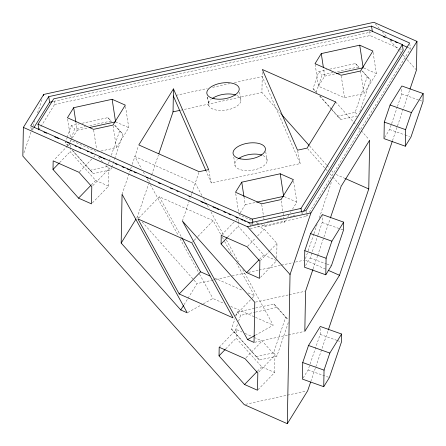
<?xml version="1.0" encoding="UTF-8"?>
<svg xmlns="http://www.w3.org/2000/svg" width="446" height="446" viewBox="0 0 446 446"><rect width="100%" height="100%" fill="white"/><g stroke="black" fill="none" stroke-linecap="round" stroke-linejoin="round"><path stroke-width="0.33" stroke-dasharray="2.23 1.67" d="M92.428 202.885L108.59 186.149L95.661 180.418L70.117 151.746L70.189 147.771M70.2 147.113L70.273 143.138L54.117 159.874M108.59 186.149L108.908 168.934L105.256 164.836M257.983 389.754L274.619 372.527L261.69 366.802L236.146 338.124L236.302 329.516L241.977 332.036M260.509 277.367L276.665 260.631L263.737 254.906L238.197 226.228L238.27 222.259M238.281 221.595L238.354 217.626M281.153 114.031L261.919 92.439L262.293 72.04M274.619 372.527L274.931 355.311L262.159 340.978L254.594 337.622M276.721 257.877L276.983 243.421L264.21 229.082L256.645 225.726M310.087 364.053L320.139 334.411L320.25 328.451M317.942 235.031L322.19 222.515L322.324 215.234M397.458 106.449L401.707 93.933L401.813 87.974M23.95 152.816L31.515 130.511M31.738 129.858L32.848 126.575M33.071 125.923L34.855 120.671M37.52 112.799L42.197 99.029M68.205 145.848L65.423 142.726L66.984 138.126M67.207 137.468L71.215 125.649L79.355 123.871M69.86 142.781L68.745 146.065L65.423 142.726M70.078 142.123L71.193 138.84M71.416 138.182L74.538 128.989L85.387 126.619M108.456 163.816L109.125 161.842M109.348 161.184L110.469 157.89M111.361 155.253L119.628 130.879L114.187 124.774M71.912 150.007L93.303 173.633L110.881 169.792L111.556 167.819M111.779 167.161L114.46 159.255M114.683 158.598L122.951 134.218L114.332 124.551M122.065 194.283L130.455 169.547M130.678 168.895L131.341 166.943M132.222 164.334L138.36 146.238M136.76 217.854L137.485 216.684L148.596 183.925M148.813 183.267L149.928 179.994M150.151 179.337L151.484 175.406M151.707 174.754L158.369 155.096M182.403 221.021L190.13 198.236M191.016 195.632L191.674 193.681M191.897 193.029L198.916 172.334M288.306 322.575L276.91 356.176L259.332 360.017L231.452 329.103L235.014 318.595M235.906 315.969L237.244 312.027L254.878 308.175M316.721 92.785L313.02 88.626L318.806 71.55L326.946 69.771M259.332 360.017L234.774 332.443L237.668 323.907M238.56 321.282L240.561 315.372L254.805 312.256M332.978 72.52L322.129 74.889L316.337 91.965L313.02 88.626M305.454 258.686L307.913 251.438M308.136 250.78L313.722 234.306M313.951 233.648L317.078 224.422M319.314 217.832L331.83 180.925M256.01 356.672L273.593 352.831L285.657 317.262L273.866 304.027L255.558 308.03M332.014 109.95L337.577 116.194L355.155 112.353L367.22 76.779L361.778 70.674M305.538 265.504L310.126 258.089L317.719 235.689M359.816 111.74L370.542 80.118L361.929 70.451M313.164 268.754L317.413 256.227M317.636 255.564L330.157 218.646M303.135 377.974L308.075 369.985L309.864 364.711M384.697 137.491L389.637 129.502L391.426 124.233M391.649 123.575L397.235 107.107M310.829 381.492L328.055 330.692M392.502 140.685L409.735 89.88M32.279 130.277L33.723 127.941M38.886 129.842L54.568 104.487L53.899 100.099M71.929 138.65L70.886 140.334L96.994 151.902L98.332 151.612M72.274 138.093L77.125 130.249L75.971 122.734M101.013 151.027L116.406 147.659L128.76 127.69L125.309 105.128M243.945 196.535L245.2 204.736L238.967 214.816L253.612 221.305M373.107 52.394L376.352 73.59L363.997 93.56L344.585 97.802L318.483 86.234L324.716 76.149L323.562 68.634M184.036 304.69L187.66 298.826M188.022 298.24L197.082 283.589L212.597 280.2M261.25 224.695L265.075 226.384L284.487 222.147L286.299 219.209M287.754 216.856L288.846 215.095M290.296 212.748L291.026 211.571M292.476 209.224L296.835 202.172L293.384 179.615M302.962 212.302L301.864 214.074L301.669 212.82M250.016 224.165L250.685 228.547L306.837 216.282L307.941 214.504M309.401 212.134L410.504 48.642L409.835 44.254M59.658 162.573L70.117 151.746M79.499 171.827L91.854 159.027M93.755 157.059L95.182 155.582M91.38 184.85L95.661 180.418M92.746 185.67L108.908 168.934M138.873 217.932L159.311 196.77L213.182 220.642L220.898 234.68M192.271 242.301L193.692 240.823M194.172 240.327L197.5 236.882M197.974 236.391L213.182 220.642M221.718 234.847L234.078 222.052M235.979 220.084L237.4 218.607M227.739 237.06L238.197 226.228M247.575 246.309L255.658 237.941M257.559 235.973L264.21 229.082M259.46 259.332L263.737 254.906M260.347 260.648L269.852 250.803M270.326 250.312L276.983 243.421M235.438 315.394L251.6 298.658M252.074 298.168L254.449 295.709L236.67 263.363M219.192 347.239L236.302 329.516M225.687 348.956L236.146 338.124M246.002 357.709L262.159 340.978M257.409 371.228L261.69 366.802M258.769 372.048L274.931 355.311M187.833 312.495L202.763 304.155M203.365 303.821L212.92 298.486L224.349 303.553M255.335 335.23L273.253 325.223L242.775 269.78M53.671 101.387L371.027 32.045M54.568 104.487L370.029 35.552L398.796 48.302M176.042 95.338L207.251 88.52M212.681 87.332L229.64 83.631M234.39 82.588L262.209 76.511L300.186 163.598L211.309 183.016L206.041 170.941M82.07 123.28L107.843 117.649L111.16 120.989L88.102 126.028M329.661 69.18L355.434 63.549L358.751 66.889L335.693 71.929M77.125 130.249L87.918 127.891M324.716 76.149L335.509 73.791M180.502 110.229L261.919 92.439M89.986 170.294L107.564 166.453L110.881 169.792M337.577 116.194L340.895 119.534L357.123 115.988M245.2 204.736L255.993 202.378M254.393 224.444L256.428 224.004M257.108 223.853L259.143 223.407M267.277 221.629L269.312 221.188M269.992 221.038L272.027 220.592M277.451 219.41L279.486 218.964M280.166 218.813L282.195 218.373M290.335 216.594L292.37 216.148M293.05 215.998L297.114 215.111M213.272 280.049L215.295 279.609M215.97 279.464L231.485 276.068M232.16 275.923L244.977 273.125M248.35 272.389L258.463 270.176M259.137 270.031L280.724 265.314M281.398 265.164L292.866 262.661M295.564 262.07L303.659 260.302M255.452 302.115L288.634 294.867M289.309 294.717L304.886 291.316M255.486 312.111L277.189 307.366L288.071 319.581M254.716 342.283L287.899 335.035M288.573 334.885L304.15 331.484M245.562 404.305L306.341 391.025M401.707 93.933L419.14 100.127M419.786 100.356L421.726 101.047M389.637 129.502L404.494 134.781M405.141 135.015L409.657 136.621M322.19 222.515L340.27 228.943M340.917 229.172L343.504 230.091M310.126 258.089L326.271 263.826M326.918 264.054L331.434 265.665M320.139 334.411L336.931 340.376M337.577 340.61L340.805 341.759M308.075 369.985L329.388 377.561M407.962 47.516L410.504 48.642M399.421 48.581L401.924 49.69M363.802 68.026L376.352 73.59M336.167 174.514L344.942 178.4M115.581 121.847L128.76 127.69M284.286 196.608L296.835 202.172M256.16 222.437L258.708 223.563M251.6 223.491L253.49 224.332M250.496 223.619L253.038 224.745L252.754 222.861M305.633 260.286L326.321 269.451M214.52 278.014L243.042 290.653M248.115 292.899L254.449 295.709M230.699 306.369L254.833 317.061M255.469 317.346L273.253 325.223M245.133 333.43L251.438 336.228M367.22 76.779L370.542 80.118M318.806 71.55L322.129 74.889M355.155 112.353L357.525 114.739M119.628 130.879L122.951 134.218M273.866 304.027L277.189 307.366M285.657 317.262L288.027 319.648M71.215 125.649L74.538 128.989M237.244 312.027L240.561 315.372M273.593 352.831L276.91 356.176M231.452 329.103L234.774 332.443M375.264 23.861L379.892 29.051M382.205 31.649L386.833 36.845M390.072 40.48L399.326 50.872M399.789 51.39L400.714 52.427M403.028 55.025L406.73 59.179M407.192 59.703L415.984 69.57M355.434 63.549L359.058 67.619M335.604 101.95L355.852 124.685M358.612 127.785L368.736 139.152M320.044 96.124L330.703 108.088M331.166 108.612L340.895 119.534M319.503 95.907L331.551 109.432M309.552 145.914L326.5 164.936M326.957 165.455L329.248 168.025M331.54 170.595L333.831 173.165M307.517 148.63L327.771 171.359M330.068 173.946L332.37 176.527M332.833 177.045L340.655 185.826M107.843 117.649L111.467 121.719M98.415 157.159L102.519 161.764M137.485 216.684L139.33 218.757M142.101 221.868L197.082 283.589M72.915 150.748L93.303 173.633M201.91 195.448L195.209 183.261L134.876 156.524L141.572 168.711M203.582 198.492L205.595 202.15M207.267 205.199L209.28 208.851M210.952 211.9L223.68 235.053M226.362 239.926L238.42 261.858M222.242 237.121L224.254 240.784M224.589 241.392L232.305 255.43M159.311 196.77L181.455 237.049M143.25 171.755L145.257 175.412M147.269 179.069L148.607 181.505M150.28 184.549L178.417 235.733M180.095 238.777L199.184 273.504M199.518 274.117L212.92 298.486M297.666 150.86L300.186 163.598M208.789 170.283L211.309 183.016M369.36 31.17L370.029 35.552M360.546 71.003L363.997 93.56M341.24 75.926L344.585 97.802M315.132 64.358L318.483 86.234M305.978 210.64L306.837 216.282M281.242 200.956L283.02 212.575M283.126 213.26L284.487 222.147M265.721 151.579L267.148 160.939M261.724 204.513L263.608 216.817M263.714 217.497L264.132 220.235M264.757 224.338L265.075 226.384M239.602 92.116L240.924 100.818M233.771 157.115L235.098 165.812M235.722 193.625L238.755 213.45M207.552 96.988L208.566 103.623M207.557 97.061L208.873 105.691M113.061 125.783L116.406 147.659M93.649 130.026L96.576 149.17M67.647 119.143L70.68 138.968M30.886 127.054L31.365 130.187M263.073 155.582A16.351 7.989 -8.7 0 1 262.755 166.514A16.351 7.989 -8.7 0 1 240.918 169.831A16.351 7.989 -8.7 0 1 237.428 159.484M236.854 95.461A16.351 7.989 -8.7 0 1 236.536 106.388A16.351 7.989 -8.7 0 1 214.693 109.71A16.351 7.989 -8.7 0 1 211.203 99.358"/><path stroke-width="0.67" d="M409.958 89.222L416.447 70.089L416.971 41.4L373.876 22.3L43.753 94.435L23.365 127.405L22.841 156.094L244.207 404.6L287.308 423.7L307.695 390.729L310.606 382.155M53.007 169.463L53.163 160.855L79.02 172.318L91.792 186.651L91.48 203.867L78.546 198.141L53.007 169.463L59.184 163.069M121.173 243.059L122.065 194.283L187.236 312.83L180.775 309.964L121.173 243.059L136.036 219.025M158.815 153.786L173.037 111.857L173.455 88.905L138.795 144.956L199.133 171.693L208.656 169.614L173.455 88.905M219.036 355.847L219.192 347.239L245.049 358.695L257.821 373.034L257.504 390.25L244.575 384.519L219.036 355.847L225.213 349.447M221.082 243.951L221.244 235.343L247.101 246.8L259.873 261.139L259.555 278.354L246.627 272.623L221.082 243.951L227.265 237.551M287.308 423.7L290.039 274.507L310.951 212.848L416.971 41.4M302.734 362.559L302.427 379.111L323.74 386.688L329.388 377.561L341.452 341.987L341.597 334.043L320.284 326.466L308.52 345.488L302.734 362.559L324.041 370.135L323.74 386.688M304.78 250.669L304.479 267.215L325.792 274.792L331.434 265.665L343.504 230.091L343.649 222.147L322.335 214.571L310.572 233.593L304.78 250.669L326.093 258.24L325.792 274.792M312.941 269.412L305.56 291.166L304.824 331.333L339.484 275.282L368.764 188.959L369.662 140.183L341.118 186.344L330.38 217.988M384.296 122.081L383.995 138.634L405.303 146.21L410.95 137.078L423.014 101.504L423.159 93.56L401.852 85.983L390.088 105.005L384.296 122.081L405.609 129.658L405.303 146.21M43.307 95.745L43.753 94.435M326.093 258.24L331.885 241.169L343.649 222.147M328.278 330.034L392.279 141.343M324.041 370.135L329.834 353.059L341.597 334.043M405.609 129.658L411.402 112.582L423.159 93.56M48.731 96.637L30.696 125.805L249.821 222.911L305.978 210.64L409.64 43L371.524 26.108L48.731 96.637L49.59 102.279L34.08 127.361M38.886 129.842L38.027 124.2L53.704 98.845L369.165 29.915L402.309 44.6L403.173 50.242L303.693 211.12M73.674 107.692L67.435 117.772L93.543 129.346L112.955 125.103L125.309 105.128L112.13 99.291L73.674 107.692L75.865 122.048M241.749 182.18L235.516 192.259L261.624 203.828L281.036 199.585L293.384 179.615L280.205 173.773L241.749 182.18L243.945 196.535M321.265 53.592L315.032 63.672L341.134 75.246L360.546 71.003L372.901 51.028L359.721 45.191L321.265 53.592L323.356 67.262M180.775 309.964L183.674 305.276M301.574 212.196L301 208.433L402.309 44.6M78.546 198.141L90.906 185.341M179.192 293.981L233.063 317.859L191.791 242.791L137.92 218.919L179.192 293.981L200.577 271.837L210.088 276.046M246.627 272.623L258.987 259.828M244.575 384.519L256.935 371.719M247.575 339.568L254.036 342.433L254.772 302.265L182.403 221.021L247.575 339.568L254.738 335.565M49.59 102.279L52.31 101.682M89.267 127.595L115.581 121.847L112.13 99.291M336.184 73.646L362.498 67.892M173.037 111.857L179.822 110.374M256.667 202.228L283.656 196.335L280.205 173.773M38.027 124.2L252.174 219.103L301 208.433M23.365 127.405L247.469 226.719L310.951 212.848M390.088 105.005L411.402 112.582M310.572 233.593L331.885 241.169M308.52 345.488L329.834 353.059M383.186 36.533L385.093 37.38M390.172 39.633L392.079 40.474M395.256 41.885L397.163 42.727M402.247 44.979L407.326 47.231M345.572 178.679L368.764 188.959M43.97 132.094L46.512 133.22M54.774 136.883L58.588 138.572M66.85 142.229L68.756 143.077M75.112 145.892L76.377 146.455M78.92 147.581L80.826 148.429M87.182 151.244L88.453 151.807M90.995 152.933L92.902 153.775M99.257 156.596L101.799 157.722M103.071 158.285L104.977 159.127M115.146 163.632L117.047 164.479M122.132 166.732L124.038 167.579M127.216 168.984L129.123 169.831M130.394 170.394L131.665 170.957M134.207 172.084L136.114 172.925M146.282 177.43L148.189 178.277M158.352 182.782L160.259 183.629M170.428 188.134L172.334 188.976M176.783 190.949L178.054 191.512M188.859 196.301L190.13 196.864M200.929 201.653L203.471 202.779M204.742 203.343L206.649 204.184M213.004 207L215.546 208.126M216.817 208.689L218.724 209.536M223.808 211.789L225.715 212.636M228.893 214.041L230.799 214.888M235.884 217.141L237.79 217.982M240.963 219.393L242.869 220.235M244.14 220.798L245.411 221.361M247.954 222.487L249.86 223.335M328.2 270.282L339.484 275.282M281.61 114.55L309.095 145.402M247.469 226.719L290.039 274.507M181.79 237.657L200.577 271.837M173.327 95.935L205.762 170.305M371.524 26.108L372.382 31.744M359.721 45.191L363.172 67.747M252.174 219.103L252.653 222.236M238.432 158.687A16.351 7.989 -8.7 0 1 261.88 155.124M212.207 98.56A16.351 7.989 -8.7 0 1 235.661 94.998M335.604 101.95L307.06 148.111L297.538 150.19L262.337 69.487L335.604 101.95M240.338 158.832A16.351 7.989 -8.7 0 0 265.42 149.661A16.351 7.989 -8.7 0 0 241.966 144.705A16.351 7.989 -8.7 0 0 240.338 158.832M214.113 98.705A16.351 7.989 -8.7 0 0 239.201 89.534A16.351 7.989 -8.7 0 0 215.747 84.578A16.351 7.989 -8.7 0 0 214.113 98.705"/></g></svg>
